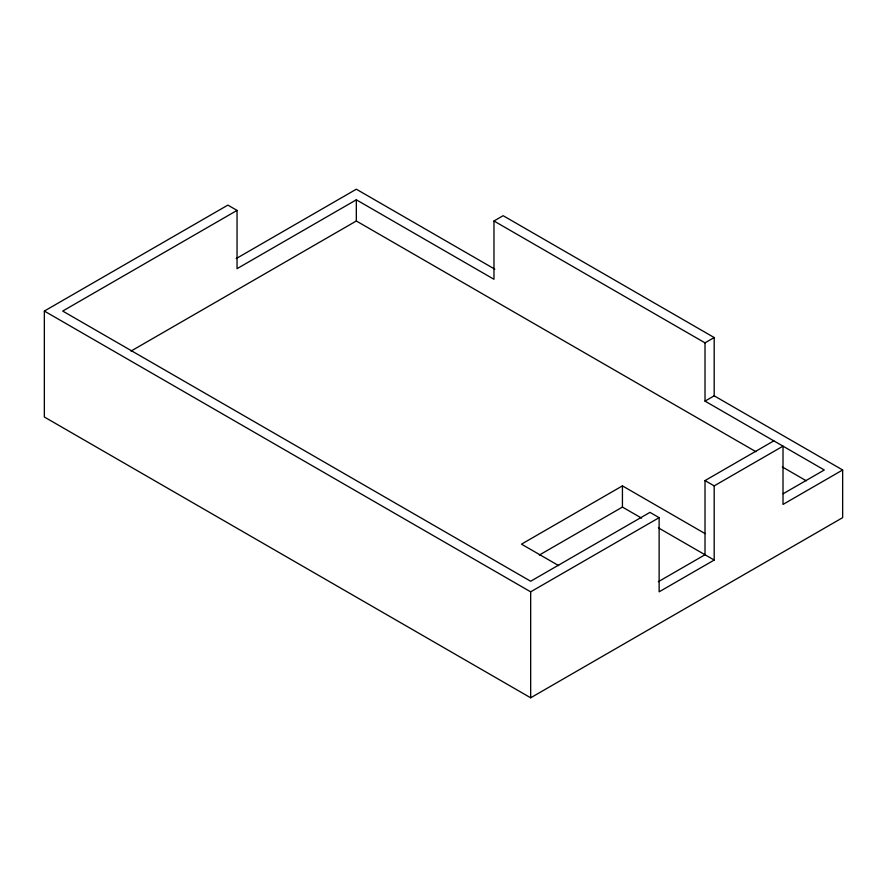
<?xml version="1.0" encoding="UTF-8"?>
<svg xmlns="http://www.w3.org/2000/svg" width="887" height="887" viewBox="0 0 887 887"><rect width="100%" height="100%" fill="white"/><g stroke="black" fill="none" stroke-linecap="round" stroke-linejoin="round"><path stroke-width="1.33" d="M44.35 311.06L227.87 205.108L237.04 210.407L237.04 268.672L356.33 199.808L493.97 279.272L493.97 220.996L503.14 215.696L714.19 337.548L714.19 395.824L842.65 469.988L842.65 517.664L530.67 697.792L44.35 417.012L44.35 311.06L530.67 591.829L659.13 517.664L659.13 591.829L714.19 560.052L714.19 485.876L783.01 446.15L783.01 504.426L842.65 469.988M237.04 210.407L62.7 311.06L530.67 581.24L649.96 512.364L659.13 517.664M236.197 258.572L356.33 189.208L494.791 269.149M131.01 351.086L356.33 220.996L755.901 451.694M493.97 220.996L705.01 342.848L714.19 337.548M705.01 342.848L705.01 401.124L714.19 395.824M705.165 533.652L622.43 485.876L521.489 544.152L558.666 565.618M539.307 555.062L622.43 507.076L641.611 518.152M658.331 581.695L705.01 554.752L705.01 480.588L773.83 440.85M783.221 493.704L824.3 469.988L705.01 401.124M782.301 466.928L806.294 480.787M705.01 480.588L714.19 485.876M658.398 527.843L714.19 560.052M622.43 485.876L622.43 507.076M530.67 591.829L530.67 697.792M356.33 199.808L356.33 220.996"/></g></svg>
